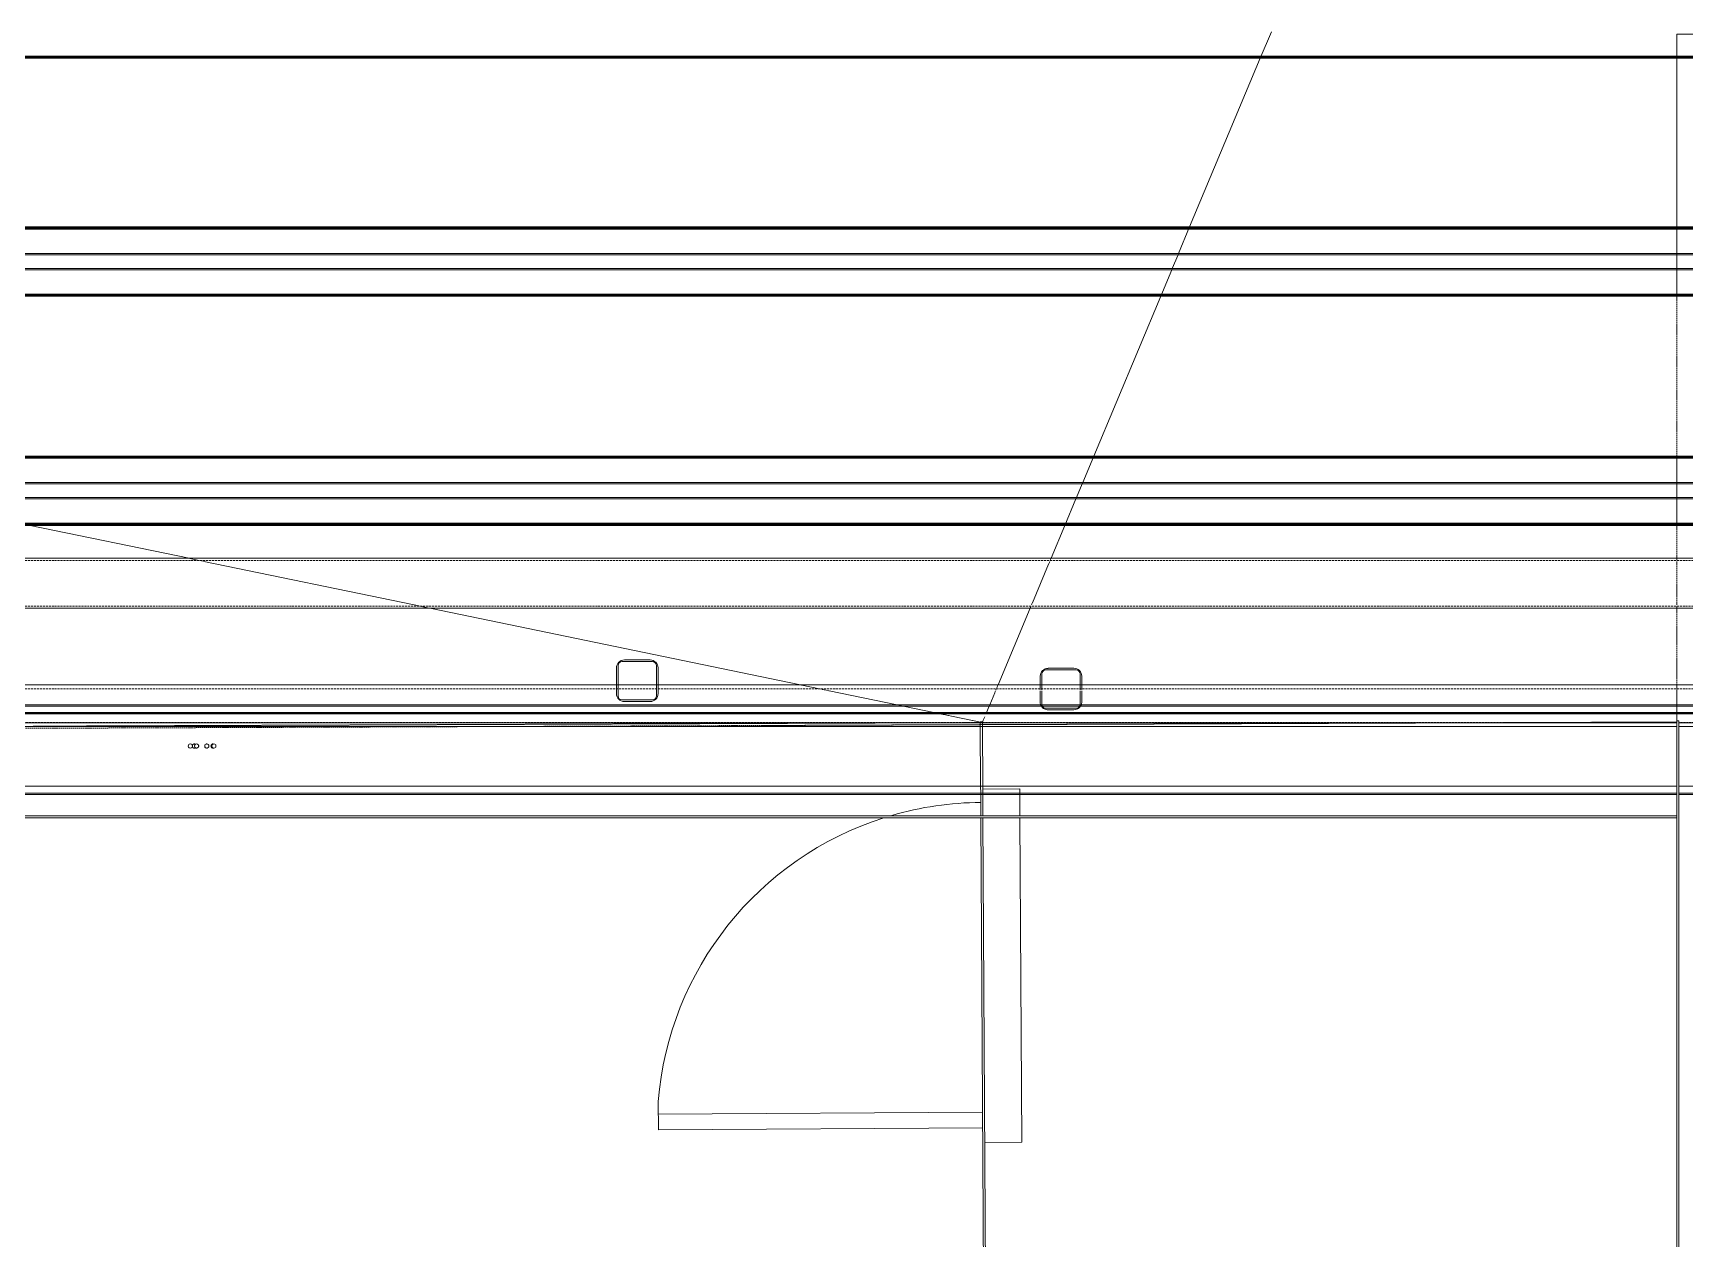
# Model space of a CAD drawing. Header units: centimetres. Extents: x -13617 to -9515, y -261 to 6553.
# Drawn here: x -11784 to -11386.8, y 2057 to 2347.1 of the extents above; entities that cross this region are included whole.
import ezdxf

# ---------------------------------------------------------------- set-up
doc = ezdxf.new("R2010")
doc.units = ezdxf.units.CM
for name, pattern in [('_Overhead', [0.47625, 0.3175, -0.15875]), ('_Overhead_2_', [0.47625, 0.3175, -0.15875]), ('Hidden', [0.714375, 0.47625, -0.238125])]:
    doc.linetypes.add(name, pattern=pattern)
for name, color, linetype, lineweight in [('A-DOOR', 7, 'Continuous', 9), ('A-FLOR', 7, 'Continuous', 9), ('A-GENM', 7, 'Continuous', 9), ('A-WALL', 7, 'Continuous', 9), ('S-BEAM', 7, 'Continuous', 9), ('S-COLS', 7, 'Continuous', 9)]:
    doc.layers.add(name, color=color, linetype=linetype, lineweight=lineweight)

# ---------------------------------------------------------------- blocks, each defined once
blk = doc.blocks.new('HSS Rectangular-Column - 100 x 100 mm-V13-Planta patio maniobras')
at = {"layer": 'S-COLS', "color": 253, "true_color": 0xaaaaaa}
for p, q in [((3.6475, 4.6), (-3.6475, 4.6)), ((-3.095, 5), (3.095, 5)), ((-5, -3.095), (-5, 3.095)), ((-4.6, 3.6475), (-4.6, -3.6475)), ((4.6, -3.6475), (4.6, 3.6475)), ((5, 3.095), (5, -3.095)), ((-3.6475, -4.6), (3.6475, -4.6)), ((3.095, -5), (-3.095, -5))]:
    blk.add_line(p, q, dxfattribs=at)
for centre, radius, start, end in [((-3.095, 3.095), 1.905, 90, 180), ((-3.6475, 3.6475), 0.9525, 90, 180), ((3.095, 3.095), 1.905, 360, 90), ((3.6475, 3.6475), 0.9525, 360, 90), ((-3.095, -3.095), 1.905, 180, 270), ((-3.6475, -3.6475), 0.9525, 180, 270), ((3.095, -3.095), 1.905, 270, 360), ((3.6475, -3.6475), 0.9525, 270, 0)]:
    blk.add_arc(centre, radius, start, end, dxfattribs=at)
blk = doc.blocks.new('HSS Rectangular-Column - 100 x 100 mm-V14-Planta patio maniobras')
at = {"layer": 'S-COLS', "color": 253, "true_color": 0xaaaaaa}
for p, q in [((3.65, 4.6), (-3.65, 4.6)), ((-3.1, 5), (3.09, 5)), ((-5, 1), (-5, 3.09)), ((-5, 0.78), (-5, 0.94)), ((-5, 0.49), (-5, 0.74)), ((-5, 0.12), (-5, 0.44)), ((-4.6, 3.65), (-4.6, 1)), ((-4.6, 0.94), (-4.6, 0.78)), ((-4.6, 0.74), (-4.6, 0.49)), ((-4.6, 0.44), (-4.6, 0.12)), ((4.6, 1), (4.6, 3.65)), ((4.6, 0.78), (4.6, 0.94)), ((4.6, 0.49), (4.6, 0.74)), ((4.6, 0.11), (4.6, 0.44)), ((5, 3.09), (5, 1)), ((5, 0.94), (5, 0.78)), ((5, 0.74), (5, 0.49)), ((5, 0.44), (5, 0.11)), ((-5, -0.21), (-5, -0.08)), ((-5, -0.62), (-5, -0.43)), ((-5, -0.82), (-5, -0.66)), ((-5, -3.1), (-5, -0.9)), ((-4.6, -0.08), (-4.6, -0.21)), ((-4.6, -0.43), (-4.6, -0.62)), ((-4.6, -0.66), (-4.6, -0.82)), ((-4.6, -0.9), (-4.6, -3.65)), ((4.6, -0.21), (4.6, -0.08)), ((4.6, -0.62), (4.6, -0.43)), ((4.6, -0.82), (4.6, -0.66)), ((4.6, -3.65), (4.6, -0.9)), ((5, -0.08), (5, -0.21)), ((5, -0.43), (5, -0.62)), ((5, -0.66), (5, -0.82)), ((5, -0.9), (5, -3.1)), ((-3.65, -4.6), (3.65, -4.6)), ((3.09, -5), (-3.1, -5))]:
    blk.add_line(p, q, dxfattribs=at)
for centre, radius, start, end in [((-3.1, 3.09), 1.9, 90, 180), ((-3.65, 3.65), 0.952, 90, 180), ((3.09, 3.09), 1.91, 360, 90), ((3.65, 3.65), 0.953, 360, 90), ((-3.1, -3.1), 1.91, 180, 202.986), ((-3.1, -3.1), 1.91, 202.986, 210), ((-3.65, -3.65), 0.953, 180, 191.1689), ((-3.65, -3.65), 0.952, 191.1689, 210), ((3.65, -3.65), 0.953, 330, 348.8311), ((3.65, -3.65), 0.953, 348.8311, 0), ((3.09, -3.1), 1.9, 330, 337.014), ((3.09, -3.1), 1.9, 337.014, 360), ((-3.1, -3.1), 1.91, 213.326, 240), ((-3.65, -3.65), 0.952, 210.0908, 270), ((-3.1, -3.1), 1.91, 240, 270), ((3.09, -3.1), 1.9, 270, 326.674), ((3.65, -3.65), 0.952, 270, 300), ((3.65, -3.65), 0.953, 300, 329.9092)]:
    blk.add_arc(centre, radius, start, end, dxfattribs=at)
blk = doc.blocks.new('M_L Equal Angles - 25 x 25 mm-1491187-Planta patio maniobras')
at = {"layer": 'S-BEAM', "color": 254, "true_color": 0xcccccc}
for p, q in [((-394.06, 1.36), (168.48, 1.36)), ((-394.06, 1.36), (168.48, 1.36)), ((-394.06, 1.04), (168.48, 1.04)), ((-394.06, -1.14), (-26.08, -1.14)), ((-26.08, -1.14), (-394.06, -1.14)), ((-25.58, -1.14), (84.48, -1.14)), ((84.48, -1.14), (-25.58, -1.14)), ((84.48, -1.14), (141.41, -1.14)), ((141.41, -1.14), (84.48, -1.14)), ((141.91, -1.14), (168.48, -1.14)), ((168.48, -1.14), (141.91, -1.14))]:
    blk.add_line(p, q, dxfattribs=at)
at = {"layer": 'S-BEAM', "color": 254, "linetype": 'Hidden', "true_color": 0xcccccc}
blk.add_line((-394.06, 1.04), (168.48, 1.04), dxfattribs=at)
blk = doc.blocks.new('M_L Equal Angles - 25 x 25 mm-1491398-Planta patio maniobras')
at = {"layer": 'S-BEAM', "color": 254, "true_color": 0xcccccc}
for p, q in [((-394.06, 1.36), (168.48, 1.36)), ((-394.06, 1.36), (168.48, 1.36)), ((-394.06, 1.04), (168.48, 1.04)), ((-394.06, -1.14), (84.48, -1.14)), ((84.48, -1.14), (-394.06, -1.14)), ((84.48, -1.14), (141.41, -1.14)), ((141.41, -1.14), (84.48, -1.14)), ((141.91, -1.14), (168.48, -1.14)), ((168.48, -1.14), (141.91, -1.14))]:
    blk.add_line(p, q, dxfattribs=at)
at = {"layer": 'S-BEAM', "color": 254, "linetype": 'Hidden', "true_color": 0xcccccc}
blk.add_line((-394.06, 1.04), (168.48, 1.04), dxfattribs=at)
blk = doc.blocks.new('HSS Square - HSS 100mm-1491417-Planta patio maniobras')
at = {"layer": 'S-BEAM', "color": 254, "true_color": 0xcccccc}
for p, q in [((536.64, 5), (-548.8, 5)), ((-548.8, -5), (510.46, -5)), ((510.96, -5), (537.52, -5))]:
    blk.add_line(p, q, dxfattribs=at)
at = {"layer": 'S-BEAM', "color": 254, "linetype": 'Hidden', "true_color": 0xcccccc}
for p, q in [((536.64, 4.05), (-548.8, 4.05)), ((510.46, -4.05), (-548.8, -4.05)), ((537.52, -4.05), (510.96, -4.05))]:
    blk.add_line(p, q, dxfattribs=at)
blk = doc.blocks.new('Costanera Perfil Z - Parametrizado - Costanera Perfil Z - Parametrizado-1658847-Planta patio maniobras')
at = {"layer": 'S-BEAM', "color": 254, "true_color": 0xcccccc}
for p, q in [((-10.75, 567.38), (-10.75, -527.34)), ((-10.75, 567.38), (-10.75, -527.34)), ((-10.45, 567.37), (-10.45, -527.34)), ((-10.45, 567.37), (-10.45, -527.34)), ((-8.8, 567.35), (-8.8, -527.34)), ((-8.8, 567.35), (-8.8, -527.34)), ((8.8, 567.12), (8.8, -554.4)), ((8.8, 567.12), (8.8, -554.4)), ((10.45, 567.09), (10.45, -554.4)), ((10.45, 567.09), (10.45, -554.4)), ((10.75, -554.4), (10.75, 567.09)), ((10.75, 567.09), (10.75, -554.4)), ((-10.75, -527.84), (-10.75, -533.23)), ((-10.75, -527.84), (-10.75, -533.23)), ((-10.45, -527.84), (-10.45, -533.23)), ((-10.45, -527.84), (-10.45, -533.23)), ((-8.8, -527.84), (-8.8, -533.23)), ((-8.8, -527.84), (-8.8, -533.23))]:
    blk.add_line(p, q, dxfattribs=at)
blk = doc.blocks.new('Costanera Perfil Z - Parametrizado - Costanera Perfil Z - Parametrizado-1658886-Planta patio maniobras')
at = {"layer": 'S-BEAM', "color": 254, "true_color": 0xcccccc}
for p, q in [((-10.75, 567.38), (-10.75, -527.34)), ((-10.75, 567.38), (-10.75, -527.34)), ((-10.45, 567.37), (-10.45, -527.34)), ((-10.45, 567.37), (-10.45, -527.34)), ((-8.8, 567.35), (-8.8, -527.34)), ((-8.8, 567.35), (-8.8, -527.34)), ((8.8, 567.12), (8.8, -554.4)), ((8.8, 567.12), (8.8, -554.4)), ((10.45, 567.09), (10.45, -554.4)), ((10.45, 567.09), (10.45, -554.4)), ((10.75, -554.4), (10.75, 567.09)), ((10.75, 567.09), (10.75, -554.4)), ((-10.75, -527.84), (-10.75, -533.23)), ((-10.75, -527.84), (-10.75, -533.23)), ((-10.45, -527.84), (-10.45, -533.23)), ((-10.45, -527.84), (-10.45, -533.23)), ((-8.8, -527.84), (-8.8, -533.23)), ((-8.8, -527.84), (-8.8, -533.23))]:
    blk.add_line(p, q, dxfattribs=at)
blk = doc.blocks.new('Costanera Perfil Z - Parametrizado - Costanera Perfil Z - Parametrizado-V27-Planta patio maniobras')
at = {"layer": 'S-BEAM', "color": 254, "true_color": 0xcccccc}
for p, q in [((-10.75, 567.38), (-10.75, -527.34)), ((-10.75, 567.38), (-10.75, -527.34)), ((-10.45, 567.37), (-10.45, -527.34)), ((-10.45, 567.37), (-10.45, -527.34)), ((-8.8, 567.35), (-8.8, -527.34)), ((-8.8, 567.35), (-8.8, -527.34)), ((8.8, 567.12), (8.8, -554.4)), ((8.8, 567.12), (8.8, -554.4)), ((10.45, 567.09), (10.45, -554.4)), ((10.45, 567.09), (10.45, -554.4)), ((10.75, -554.4), (10.75, 567.09)), ((10.75, 567.09), (10.75, -554.4)), ((-10.75, -527.84), (-10.75, -533.23)), ((-10.75, -527.84), (-10.75, -533.23)), ((-10.45, -527.84), (-10.45, -533.23)), ((-10.45, -527.84), (-10.45, -533.23)), ((-8.8, -527.84), (-8.8, -533.23)), ((-8.8, -527.84), (-8.8, -533.23))]:
    blk.add_line(p, q, dxfattribs=at)
blk = doc.blocks.new('Costanera Perfil Z - Parametrizado - Costanera Perfil Z - Parametrizado-V28-Planta patio maniobras')
at = {"layer": 'S-BEAM', "color": 254, "true_color": 0xcccccc}
for p, q in [((-10.75, 567.38), (-10.75, -527.34)), ((-10.75, 567.38), (-10.75, -527.34)), ((-10.45, 567.37), (-10.45, -527.34)), ((-10.45, 567.37), (-10.45, -527.34)), ((-8.8, 567.35), (-8.8, -527.34)), ((-8.8, 567.35), (-8.8, -527.34)), ((8.8, 567.12), (8.8, -554.4)), ((8.8, 567.12), (8.8, -554.4)), ((10.45, 567.09), (10.45, -554.4)), ((10.45, 567.09), (10.45, -554.4)), ((10.75, -554.4), (10.75, 567.09)), ((10.75, 567.09), (10.75, -554.4)), ((-10.75, -527.84), (-10.75, -533.23)), ((-10.75, -527.84), (-10.75, -533.23)), ((-10.45, -527.84), (-10.45, -533.23)), ((-10.45, -527.84), (-10.45, -533.23)), ((-8.8, -527.84), (-8.8, -533.23)), ((-8.8, -527.84), (-8.8, -533.23))]:
    blk.add_line(p, q, dxfattribs=at)
blk = doc.blocks.new('Costanera Perfil Z - Parametrizado - Costanera Perfil Z - Parametrizado-V29-Planta patio maniobras')
at = {"layer": 'S-BEAM', "color": 254, "true_color": 0xcccccc}
for p, q in [((-10.75, 567.38), (-10.75, -527.34)), ((-10.75, 567.38), (-10.75, -527.34)), ((-10.45, 567.37), (-10.45, -527.34)), ((-10.45, 567.37), (-10.45, -527.34)), ((-8.8, 567.35), (-8.8, -527.34)), ((-8.8, 567.35), (-8.8, -527.34)), ((8.8, 567.12), (8.8, -554.4)), ((8.8, 567.12), (8.8, -554.4)), ((10.45, 567.09), (10.45, -554.4)), ((10.45, 567.09), (10.45, -554.4)), ((10.75, -554.4), (10.75, 567.09)), ((10.75, 567.09), (10.75, -554.4)), ((-10.75, -527.84), (-10.75, -533.23)), ((-10.75, -527.84), (-10.75, -533.23)), ((-10.45, -527.84), (-10.45, -533.23)), ((-10.45, -527.84), (-10.45, -533.23)), ((-8.8, -527.84), (-8.8, -533.23)), ((-8.8, -527.84), (-8.8, -533.23))]:
    blk.add_line(p, q, dxfattribs=at)
blk = doc.blocks.new('Costanera Perfil Z - Parametrizado - Costanera Perfil Z - Parametrizado-V30-Planta patio maniobras')
at = {"layer": 'S-BEAM', "color": 254, "true_color": 0xcccccc}
for p, q in [((-10.75, 567.38), (-10.75, -527.34)), ((-10.75, 567.38), (-10.75, -527.34)), ((-10.45, 567.37), (-10.45, -527.34)), ((-10.45, 567.37), (-10.45, -527.34)), ((-8.8, 567.35), (-8.8, -527.34)), ((-8.8, 567.35), (-8.8, -527.34)), ((8.8, 567.12), (8.8, -554.4)), ((8.8, 567.12), (8.8, -554.4)), ((10.45, 567.09), (10.45, -554.4)), ((10.45, 567.09), (10.45, -554.4)), ((10.75, -554.4), (10.75, 567.09)), ((10.75, 567.09), (10.75, -554.4)), ((-10.75, -527.84), (-10.75, -533.23)), ((-10.75, -527.84), (-10.75, -533.23)), ((-10.45, -527.84), (-10.45, -533.23)), ((-10.45, -527.84), (-10.45, -533.23)), ((-8.8, -527.84), (-8.8, -533.23)), ((-8.8, -527.84), (-8.8, -533.23))]:
    blk.add_line(p, q, dxfattribs=at)
blk = doc.blocks.new('Costanera Perfil Z - Parametrizado - Costanera Perfil Z - Parametrizado-V31-Planta patio maniobras')
at = {"layer": 'S-BEAM', "color": 254, "true_color": 0xcccccc}
for p, q in [((-10.75, 567.38), (-10.75, -527.34)), ((-10.75, 567.38), (-10.75, -527.34)), ((-10.45, 567.37), (-10.45, -527.34)), ((-10.45, 567.37), (-10.45, -527.34)), ((-8.8, 567.35), (-8.8, -527.34)), ((-8.8, 567.35), (-8.8, -527.34)), ((8.8, 567.12), (8.8, -554.4)), ((8.8, 567.12), (8.8, -554.4)), ((10.45, 567.09), (10.45, -554.4)), ((10.45, 567.09), (10.45, -554.4)), ((10.75, -554.4), (10.75, 567.09)), ((10.75, 567.09), (10.75, -554.4)), ((-10.75, -527.84), (-10.75, -554.4)), ((-10.75, -527.84), (-10.75, -554.4)), ((-10.45, -527.84), (-10.45, -554.4)), ((-10.45, -527.84), (-10.45, -554.4)), ((-8.8, -527.84), (-8.8, -554.4)), ((-8.8, -527.84), (-8.8, -554.4))]:
    blk.add_line(p, q, dxfattribs=at)
blk = doc.blocks.new('Costanera Perfil Z - Parametrizado - Costanera Perfil Z - Parametrizado-V32-Planta patio maniobras')
at = {"layer": 'S-BEAM', "color": 254, "true_color": 0xcccccc}
for p, q in [((-10.75, 567.38), (-10.75, -527.34)), ((-10.75, 567.38), (-10.75, -527.34)), ((-10.45, 567.37), (-10.45, -527.34)), ((-10.45, 567.37), (-10.45, -527.34)), ((-8.8, 567.35), (-8.8, -527.34)), ((-8.8, 567.35), (-8.8, -527.34)), ((8.8, 567.12), (8.8, -554.4)), ((8.8, 567.12), (8.8, -554.4)), ((10.45, 567.09), (10.45, -554.4)), ((10.45, 567.09), (10.45, -554.4)), ((10.75, -554.4), (10.75, 567.09)), ((10.75, 567.09), (10.75, -554.4)), ((-10.75, -527.84), (-10.75, -554.4)), ((-10.75, -527.84), (-10.75, -554.4)), ((-10.45, -527.84), (-10.45, -554.4)), ((-10.45, -527.84), (-10.45, -554.4)), ((-8.8, -527.84), (-8.8, -554.4)), ((-8.8, -527.84), (-8.8, -554.4))]:
    blk.add_line(p, q, dxfattribs=at)
blk = doc.blocks.new('HSS Rectangular - 120 x 220-1659266-Planta patio maniobras')
at = {"layer": 'S-BEAM', "color": 254, "true_color": 0xcccccc}
for p, q in [((536.64, 6), (-549.83, 6)), ((-549.83, -6), (536.64, -6))]:
    blk.add_line(p, q, dxfattribs=at)
at = {"layer": 'S-BEAM', "color": 254, "linetype": 'Hidden', "true_color": 0xcccccc}
for p, q in [((536.64, 5.5), (-549.83, 5.5)), ((536.64, -5.5), (-549.83, -5.5))]:
    blk.add_line(p, q, dxfattribs=at)
blk = doc.blocks.new('RVR_Tensor - d_10 mm-1660261-Planta patio maniobras')
at = {"layer": 'A-GENM', "color": 254, "true_color": 0xd4d4d4}
for start, end in [(60, 165), (150, 165), (105, 120), (90, 105), (75, 90), (60, 75), (195.1562, 315), (195.1562, 210), (210, 240), (240, 270), (270, 300)]:
    blk.add_arc((0, 0), 0.5, start, end, dxfattribs=at)
blk = doc.blocks.new('RVR_Tensor - d_10 mm-1660399-Planta patio maniobras')
at = {"layer": 'A-GENM', "color": 254, "true_color": 0xd4d4d4}
for start, end in [(180, 300), (180, 300), (150, 165), (150, 165), (60, 120), (105, 120), (90, 105), (60, 90), (15, 30), (15, 30), (330, 360), (330, 360)]:
    blk.add_arc((0, 0), 0.5, start, end, dxfattribs=at)
blk = doc.blocks.new('RVR_Tensor - d_10 mm-V33-Planta patio maniobras')
at = {"layer": 'A-GENM', "color": 254, "true_color": 0xd4d4d4}
for start, end in [(180, 300), (180, 300), (150, 165), (150, 165), (60, 120), (60, 120), (15, 30), (15, 30), (330, 360), (330, 360)]:
    blk.add_arc((0, 0), 0.5, start, end, dxfattribs=at)
blk = doc.blocks.new('RVR_Tensor - d_10 mm-V34-Planta patio maniobras')
at = {"layer": 'A-GENM', "color": 254, "true_color": 0xd4d4d4}
for start, end in [(75, 180), (180, 285), (180, 285), (150, 165), (75, 120)]:
    blk.add_arc((0, 0), 0.5, start, end, dxfattribs=at)
blk = doc.blocks.new('RVR_Tensor - d_10 mm-V35-Planta patio maniobras')
at = {"layer": 'A-GENM', "color": 254, "true_color": 0xd4d4d4}
for start, end in [(60, 180), (180, 330), (180, 300), (150, 165), (60, 120), (45, 60), (30, 45), (15, 30), (15, 30), (330, 360), (330, 360), (360, 15)]:
    blk.add_arc((0, 0), 0.5, start, end, dxfattribs=at)
blk = doc.blocks.new('RVR_Tensor - d_10 mm-V36-Planta patio maniobras')
at = {"layer": 'A-GENM', "color": 254, "true_color": 0xd4d4d4}
for start, end in [(360, 180), (180, 360), (180, 285), (150, 165), (60, 120), (15, 30), (330, 360), (285, 300)]:
    blk.add_arc((0, 0), 0.5, start, end, dxfattribs=at)
blk = doc.blocks.new('RVR_Tensor - d_10 mm-V37-Planta patio maniobras')
at = {"layer": 'A-GENM', "color": 254, "true_color": 0xd4d4d4}
for start, end in [(360, 180), (180, 360), (180, 300), (150, 165), (60, 120), (15, 30), (330, 360)]:
    blk.add_arc((0, 0), 0.5, start, end, dxfattribs=at)
blk = doc.blocks.new('Costanera Perfil Z - Parametrizado - h_30cm-V61-Planta patio maniobras')
at = {"layer": 'S-BEAM', "color": 254, "true_color": 0xcccccc}
for p, q in [((7.84, 542.85), (7.84, -544.73)), ((8.04, 542.85), (8.04, -544.73)), ((8.1, 542.85), (8.1, -544.73)), ((8.34, 542.85), (8.34, -544.73))]:
    blk.add_line(p, q, dxfattribs=at)
blk = doc.blocks.new('Costanera Perfil Z - Parametrizado - h_30cm-V62-Planta patio maniobras')
at = {"layer": 'S-BEAM', "color": 254, "true_color": 0xcccccc}
for p, q in [((-8.34, 548.74), (-8.34, -548.74)), ((-8.1, -548.74), (-8.1, 548.74)), ((-8.04, 548.74), (-8.04, -548.74)), ((-7.84, 548.74), (-7.84, -548.74)), ((1.64, 548.74), (1.64, -548.74)), ((1.98, 548.74), (1.98, -548.74)), ((-1.98, 542.85), (-1.98, -544.73)), ((-1.64, 542.85), (-1.64, -544.73)), ((7.84, 542.85), (7.84, -544.73)), ((8.04, 542.85), (8.04, -544.73)), ((8.1, 542.85), (8.1, -544.73)), ((8.34, 542.85), (8.34, -544.73))]:
    blk.add_line(p, q, dxfattribs=at)
blk = doc.blocks.new('Costanera Perfil Z - Parametrizado - h_30cm-V63-Planta patio maniobras')
at = {"layer": 'S-BEAM', "color": 254, "true_color": 0xcccccc}
for p, q in [((-8.34, 548.74), (-8.34, -548.74)), ((-8.1, -548.74), (-8.1, 548.74)), ((-8.04, 548.74), (-8.04, -548.74)), ((-7.84, 548.74), (-7.84, -548.74)), ((1.64, 548.74), (1.64, -548.74)), ((1.98, 548.74), (1.98, -548.74)), ((-1.98, 542.85), (-1.98, -544.73)), ((-1.64, 542.85), (-1.64, -544.73)), ((7.84, 542.85), (7.84, -544.73)), ((8.04, 542.85), (8.04, -544.73)), ((8.1, 542.85), (8.1, -544.73)), ((8.34, 542.85), (8.34, -544.73))]:
    blk.add_line(p, q, dxfattribs=at)
blk = doc.blocks.new('PQ_RVR_EST-01_ZZ_ZZ_MO_T_A_rvt-1-Planta patio maniobras')
at = {"layer": 'A-FLOR', "color": 254, "linetype": '_Overhead', "true_color": 0xd4d4d4}
for p, q in [((-11388.75, 2181.4), (-12478.73, 2177.23)), ((-11576.29, 2181.18), (-11783.99, 2180.39)), ((-11783.99, 2180.39), (-11576.29, 2181.18)), ((-11608.8, 2180.56), (-11388.75, 2181.4)), ((-11575.73, 2181.19), (-11576.29, 2181.18)), ((-11576.29, 2181.18), (-11575.73, 2181.19)), ((-11573.26, 2181.2), (-11575.72, 2181.19)), ((-11575.72, 2181.19), (-11573.26, 2181.2)), ((-11568.22, 2181.21), (-11573.24, 2181.2)), ((-11573.24, 2181.2), (-11568.22, 2181.21)), ((-11560.96, 2181.24), (-11568.18, 2181.22)), ((-11568.18, 2181.22), (-11560.96, 2181.24)), ((-11556.24, 2181.26), (-11560.91, 2181.24)), ((-11560.91, 2181.24), (-11556.24, 2181.26)), ((-11388.75, 2181.28), (-11388.75, 2180.9)), ((-11388.75, 2180.88), (-11388.75, 2180.59)), ((-12478.73, 2177.23), (-11608.8, 2180.56)), ((-11388.75, 2180.59), (-11388.75, 2166)), ((-11388.75, 2165.96), (-11388.75, 2164.31)), ((-11388.75, 2164.31), (-11388.75, 2164.01))]:
    blk.add_line(p, q, dxfattribs=at)
at = {"layer": 'A-GENM', "color": 254, "linetype": '_Overhead', "lineweight": 9, "true_color": 0xd4d4d4}
for name, p in [('RVR_Tensor - d_10 mm-V33-Planta patio maniobras', (-11746.17, 2175.62)), ('RVR_Tensor - d_10 mm-V37-Planta patio maniobras', (-11746.17, 2175.62)), ('RVR_Tensor - d_10 mm-1660261-Planta patio maniobras', (-11745.22, 2175.62)), ('RVR_Tensor - d_10 mm-V35-Planta patio maniobras', (-11744.67, 2175.62)), ('RVR_Tensor - d_10 mm-1660399-Planta patio maniobras', (-11742.22, 2175.62)), ('RVR_Tensor - d_10 mm-V36-Planta patio maniobras', (-11742.22, 2175.62)), ('RVR_Tensor - d_10 mm-V34-Planta patio maniobras', (-11740.72, 2175.62)), ('RVR_Tensor - d_10 mm-V37-Planta patio maniobras', (-11740.51, 2175.62))]:
    blk.add_blockref(name, p, dxfattribs=at)
at = {"layer": 'S-BEAM', "color": 254, "linetype": '_Overhead', "lineweight": 9, "true_color": 0xd4d4d4}
for name, p, rotation in [('Costanera Perfil Z - Parametrizado - h_30cm-V61-Planta patio maniobras', (-11905.41, 2349.43), 269.9999999999998), ('Costanera Perfil Z - Parametrizado - h_30cm-V62-Planta patio maniobras', (-11905.41, 2292.15), 269.9999999999998), ('Costanera Perfil Z - Parametrizado - h_30cm-V63-Planta patio maniobras', (-11905.41, 2237.04), 269.9999999999998), ('Costanera Perfil Z - Parametrizado - Costanera Perfil Z - Parametrizado-1658847-Planta patio maniobras', (-11916.09, 2174.75), 89.99999999999964), ('Costanera Perfil Z - Parametrizado - Costanera Perfil Z - Parametrizado-V31-Planta patio maniobras', (-11916.09, 2174.75), 89.99999999999964), ('Costanera Perfil Z - Parametrizado - Costanera Perfil Z - Parametrizado-1658886-Planta patio maniobras', (-11916.08, 2174.75), 89.99999999999964), ('Costanera Perfil Z - Parametrizado - Costanera Perfil Z - Parametrizado-V27-Planta patio maniobras', (-11916.08, 2174.75), 89.99999999999964), ('Costanera Perfil Z - Parametrizado - Costanera Perfil Z - Parametrizado-V28-Planta patio maniobras', (-11916.08, 2174.75), 89.99999999999964), ('Costanera Perfil Z - Parametrizado - Costanera Perfil Z - Parametrizado-V29-Planta patio maniobras', (-11916.08, 2174.75), 89.99999999999964), ('Costanera Perfil Z - Parametrizado - Costanera Perfil Z - Parametrizado-V30-Planta patio maniobras', (-11916.08, 2174.75), 89.99999999999964), ('Costanera Perfil Z - Parametrizado - Costanera Perfil Z - Parametrizado-V32-Planta patio maniobras', (-11916.08, 2174.75), 89.99999999999964)]:
    blk.add_blockref(name, p, dxfattribs=dict(at, rotation=rotation))
for name, p in [('HSS Rectangular - 120 x 220-1659266-Planta patio maniobras', (-11899.2, 2214.78)), ('HSS Square - HSS 100mm-1491417-Planta patio maniobras', (-11899.2, 2185.32)), ('M_L Equal Angles - 25 x 25 mm-1491187-Planta patio maniobras', (-11530.16, 2182.32)), ('M_L Equal Angles - 25 x 25 mm-1491398-Planta patio maniobras', (-11530.16, 2182.32))]:
    blk.add_blockref(name, p, dxfattribs=at)
at = {"layer": 'S-COLS', "color": 254, "linetype": '_Overhead', "lineweight": 9, "true_color": 0xd4d4d4}
for name, p in [('HSS Rectangular-Column - 100 x 100 mm-V13-Planta patio maniobras', (-11638.71, 2191.32)), ('HSS Rectangular-Column - 100 x 100 mm-V14-Planta patio maniobras', (-11536.82, 2189.32))]:
    blk.add_blockref(name, p, dxfattribs=at)
blk = doc.blocks.new('Door_Internal-Noberne-Fire_Door_Single_NG8 - 0_85 x 2_10-1845779-Planta patio maniobras')
at = {"layer": 'A-DOOR', "color": 253, "true_color": 0xaaaaaa}
for p, q in [((-39, 78.25), (-32.15, 78.25)), ((-39, 78.25), (-39, 0.25)), ((-35.2, 78.25), (-35.2, 0.25)), ((-42.5, -9.15), (-42.5, -0.25)), ((42.5, -0.25), (42.5, -9.15)), ((35.53, -9.15), (-42.5, -9.15)), ((41.2, -9.15), (36.03, -9.15)), ((41.5, -9.15), (41.2, -9.15)), ((42.5, -9.15), (41.5, -9.15))]:
    blk.add_line(p, q, dxfattribs=at)
for start, end in [(17.3072, 84.9829), (360, 15.8848)]:
    blk.add_arc((-39, 0.25), 78.3, start, end, dxfattribs=at)
blk = doc.blocks.new('PQ_RVR_ARQ-01_ZZ_ZZ_MO_T_A_rvt-1-Planta patio maniobras')
at = {"layer": 'A-FLOR', "color": 253, "lineweight": 18, "true_color": 0xaaaaaa}
for p, q in [((-11486.23, 2347.45), (-11488.89, 2341.09)), ((-11488.89, 2341.09), (-11486.23, 2347.45)), ((-11488.89, 2341.09), (-11505.88, 2300.48)), ((-11505.88, 2300.48), (-11488.89, 2341.09)), ((-11505.88, 2300.48), (-11508.54, 2294.12)), ((-11508.54, 2294.12), (-11505.88, 2300.48)), ((-11508.68, 2293.79), (-11510.05, 2290.5)), ((-11510.05, 2290.5), (-11508.68, 2293.79)), ((-11508.54, 2294.12), (-11508.68, 2293.79)), ((-11508.68, 2293.79), (-11508.54, 2294.12)), ((-11510.19, 2290.17), (-11512.85, 2283.81)), ((-11512.85, 2283.81), (-11510.19, 2290.17)), ((-11510.05, 2290.5), (-11510.19, 2290.17)), ((-11510.19, 2290.17), (-11510.05, 2290.5)), ((-11512.85, 2283.81), (-11528.93, 2245.37)), ((-11528.93, 2245.37), (-11512.85, 2283.81)), ((-11528.93, 2245.37), (-11531.59, 2239.02)), ((-11531.59, 2239.02), (-11528.93, 2245.37)), ((-11531.73, 2238.68), (-11533.1, 2235.4)), ((-11533.1, 2235.4), (-11531.73, 2238.68)), ((-11531.59, 2239.02), (-11531.73, 2238.68)), ((-11531.73, 2238.68), (-11531.59, 2239.02)), ((-11533.24, 2235.06), (-11535.9, 2228.7)), ((-11535.9, 2228.7), (-11533.24, 2235.06)), ((-11533.1, 2235.4), (-11533.24, 2235.06)), ((-11533.24, 2235.06), (-11533.1, 2235.4)), ((-11746.47, 2220.78), (-11784.72, 2228.7)), ((-11784.72, 2228.7), (-11746.47, 2220.78)), ((-11535.9, 2228.7), (-11539.22, 2220.78)), ((-11539.22, 2220.78), (-11535.9, 2228.7)), ((-11744.06, 2220.28), (-11746.32, 2220.75)), ((-11746.32, 2220.75), (-11744.06, 2220.28)), ((-11539.33, 2220.5), (-11539.4, 2220.34)), ((-11539.4, 2220.34), (-11539.33, 2220.5)), ((-11539.27, 2220.65), (-11539.32, 2220.53)), ((-11539.32, 2220.53), (-11539.27, 2220.65)), ((-11743.47, 2220.16), (-11743.9, 2220.25)), ((-11743.9, 2220.25), (-11743.47, 2220.16)), ((-11743.07, 2220.08), (-11743.44, 2220.15)), ((-11743.44, 2220.15), (-11743.07, 2220.08)), ((-11692.32, 2209.56), (-11742.97, 2220.05)), ((-11742.97, 2220.05), (-11692.32, 2209.56)), ((-11539.82, 2219.33), (-11543.71, 2210.03)), ((-11543.71, 2210.03), (-11539.82, 2219.33)), ((-11539.72, 2219.57), (-11539.81, 2219.37)), ((-11539.81, 2219.37), (-11539.72, 2219.57)), ((-11539.62, 2219.8), (-11539.7, 2219.61)), ((-11539.7, 2219.61), (-11539.62, 2219.8)), ((-11539.54, 2220), (-11539.6, 2219.87)), ((-11539.6, 2219.87), (-11539.54, 2220)), ((-11691.27, 2209.34), (-11692.32, 2209.56)), ((-11692.32, 2209.56), (-11691.27, 2209.34)), ((-11688.71, 2208.81), (-11690.97, 2209.28)), ((-11690.97, 2209.28), (-11688.71, 2208.81)), ((-11599.48, 2190.32), (-11688.56, 2208.78)), ((-11688.56, 2208.78), (-11599.48, 2190.32)), ((-11544.23, 2208.79), (-11551.95, 2190.32)), ((-11551.95, 2190.32), (-11544.23, 2208.79)), ((-11544.12, 2209.06), (-11544.17, 2208.93)), ((-11544.17, 2208.93), (-11544.12, 2209.06)), ((-11544.04, 2209.26), (-11544.1, 2209.09)), ((-11544.1, 2209.09), (-11544.04, 2209.26)), ((-11543.84, 2209.73), (-11543.89, 2209.59)), ((-11543.89, 2209.59), (-11543.84, 2209.73)), ((-11543.73, 2209.99), (-11543.81, 2209.8)), ((-11543.81, 2209.8), (-11543.73, 2209.99)), ((-11599.24, 2190.27), (-11599.48, 2190.32)), ((-11599.48, 2190.32), (-11599.24, 2190.27)), ((-11594.88, 2189.37), (-11599.17, 2190.26)), ((-11599.17, 2190.26), (-11594.88, 2189.37)), ((-11594.76, 2189.35), (-11594.88, 2189.37)), ((-11594.88, 2189.37), (-11594.76, 2189.35)), ((-11594.37, 2189.27), (-11594.73, 2189.34)), ((-11594.73, 2189.34), (-11594.37, 2189.27)), ((-11593.25, 2189.03), (-11594.27, 2189.24)), ((-11594.27, 2189.24), (-11593.25, 2189.03)), ((-11592.66, 2188.91), (-11593.15, 2189.01)), ((-11593.15, 2189.01), (-11592.66, 2188.91)), ((-11576.19, 2185.5), (-11592.58, 2188.9)), ((-11592.58, 2188.9), (-11576.19, 2185.5)), ((-11552.55, 2188.9), (-11552.63, 2188.71)), ((-11552.63, 2188.71), (-11552.55, 2188.9)), ((-11552.41, 2189.24), (-11552.46, 2189.12)), ((-11552.46, 2189.12), (-11552.41, 2189.24)), ((-11552.19, 2189.77), (-11552.32, 2189.44)), ((-11552.32, 2189.44), (-11552.19, 2189.77)), ((-11552.06, 2190.07), (-11552.16, 2189.82)), ((-11552.16, 2189.82), (-11552.06, 2190.07)), ((-11551.98, 2190.26), (-11552.05, 2190.1)), ((-11552.05, 2190.1), (-11551.98, 2190.26)), ((-11574.74, 2185.2), (-11576.19, 2185.5)), ((-11576.19, 2185.5), (-11574.74, 2185.2)), ((-11567.43, 2183.68), (-11574.74, 2185.2)), ((-11574.74, 2185.2), (-11567.43, 2183.68)), ((-11554.1, 2185.2), (-11554.73, 2183.68)), ((-11554.73, 2183.68), (-11554.1, 2185.2)), ((-11553.97, 2185.5), (-11554.1, 2185.2)), ((-11554.1, 2185.2), (-11553.97, 2185.5)), ((-11552.75, 2188.42), (-11553.97, 2185.5)), ((-11553.97, 2185.5), (-11552.75, 2188.42)), ((-11552.65, 2188.67), (-11552.71, 2188.51)), ((-11552.71, 2188.51), (-11552.65, 2188.67)), ((-11566.78, 2183.55), (-11567.43, 2183.68)), ((-11567.43, 2183.68), (-11566.78, 2183.55)), ((-11566.54, 2183.5), (-11566.78, 2183.55)), ((-11566.78, 2183.55), (-11566.54, 2183.5)), ((-11565.6, 2183.31), (-11565.79, 2183.34)), ((-11565.79, 2183.34), (-11565.6, 2183.31)), ((-11565.18, 2183.22), (-11565.49, 2183.28)), ((-11565.49, 2183.28), (-11565.18, 2183.22)), ((-11564.61, 2183.1), (-11565.18, 2183.22)), ((-11565.18, 2183.22), (-11564.61, 2183.1)), ((-11563.91, 2182.95), (-11564.6, 2183.1)), ((-11564.6, 2183.1), (-11563.91, 2182.95)), ((-11563.13, 2182.79), (-11563.9, 2182.95)), ((-11563.9, 2182.95), (-11563.13, 2182.79)), ((-11558.11, 2181.75), (-11563.13, 2182.79)), ((-11563.13, 2182.79), (-11558.11, 2181.75)), ((-11556.24, 2181.36), (-11558.03, 2181.74)), ((-11558.03, 2181.74), (-11556.24, 2181.36)), ((-11555.62, 2181.56), (-11555.67, 2181.43)), ((-11555.67, 2181.43), (-11555.62, 2181.56)), ((-11555.55, 2181.74), (-11555.61, 2181.59)), ((-11555.61, 2181.59), (-11555.55, 2181.74)), ((-11555.44, 2181.98), (-11555.51, 2181.83)), ((-11555.51, 2181.83), (-11555.44, 2181.98)), ((-11555.15, 2182.68), (-11555.42, 2182.03)), ((-11555.42, 2182.03), (-11555.15, 2182.68)), ((-11554.73, 2183.68), (-11554.79, 2183.55)), ((-11554.79, 2183.55), (-11554.73, 2183.68))]:
    blk.add_line(p, q, dxfattribs=at)
at = {"layer": 'A-FLOR', "color": 254, "linetype": '_Overhead_2_', "true_color": 0xd4d4d4}
for p, q in [((-11388.75, 2341.09), (-11388.75, 2346.84)), ((-11388.75, 2346.84), (-11373.31, 2346.84)), ((-11373.31, 2346.84), (-11388.75, 2346.84)), ((-11388.75, 2346.84), (-11388.75, 2341.09)), ((-11388.75, 2300.48), (-11388.75, 2341.09)), ((-11388.75, 2341.09), (-11388.75, 2300.48)), ((-11388.75, 2294.12), (-11388.75, 2300.48)), ((-11388.75, 2300.48), (-11388.75, 2294.12)), ((-11388.75, 2293.79), (-11388.75, 2294.12)), ((-11388.75, 2294.12), (-11388.75, 2293.79)), ((-11388.75, 2290.5), (-11388.75, 2293.79)), ((-11388.75, 2293.79), (-11388.75, 2290.5)), ((-11388.75, 2290.17), (-11388.75, 2290.5)), ((-11388.75, 2290.5), (-11388.75, 2290.17)), ((-11388.75, 2283.81), (-11388.75, 2290.17)), ((-11388.75, 2290.17), (-11388.75, 2283.81)), ((-11388.75, 2245.37), (-11388.75, 2283.81)), ((-11388.75, 2283.81), (-11388.75, 2245.37)), ((-11388.75, 2239.02), (-11388.75, 2245.37)), ((-11388.75, 2245.37), (-11388.75, 2239.02)), ((-11388.75, 2238.68), (-11388.75, 2239.02)), ((-11388.75, 2239.02), (-11388.75, 2238.68)), ((-11388.75, 2235.4), (-11388.75, 2238.68)), ((-11388.75, 2238.68), (-11388.75, 2235.4)), ((-11388.75, 2235.06), (-11388.75, 2235.4)), ((-11388.75, 2235.4), (-11388.75, 2235.06)), ((-11388.75, 2228.7), (-11388.75, 2235.06)), ((-11388.75, 2235.06), (-11388.75, 2228.7)), ((-11388.75, 2220.78), (-11388.75, 2228.7)), ((-11388.75, 2228.7), (-11388.75, 2220.78)), ((-11388.75, 2220.51), (-11388.75, 2220.65)), ((-11388.75, 2220.65), (-11388.75, 2220.51)), ((-11388.75, 2220.31), (-11388.75, 2220.5)), ((-11388.75, 2220.5), (-11388.75, 2220.31)), ((-11388.75, 2219.84), (-11388.75, 2220)), ((-11388.75, 2220), (-11388.75, 2219.84)), ((-11388.75, 2219.58), (-11388.75, 2219.8)), ((-11388.75, 2219.8), (-11388.75, 2219.58)), ((-11388.75, 2219.33), (-11388.75, 2219.57)), ((-11388.75, 2219.57), (-11388.75, 2219.33)), ((-11388.75, 2209.99), (-11388.75, 2219.33)), ((-11388.75, 2219.33), (-11388.75, 2209.99)), ((-11388.75, 2209.76), (-11388.75, 2209.99)), ((-11388.75, 2209.99), (-11388.75, 2209.76)), ((-11388.75, 2209.56), (-11388.75, 2209.73)), ((-11388.75, 2209.73), (-11388.75, 2209.56)), ((-11388.75, 2209.06), (-11388.75, 2209.26)), ((-11388.75, 2209.26), (-11388.75, 2209.06)), ((-11388.75, 2208.91), (-11388.75, 2209.06)), ((-11388.75, 2209.06), (-11388.75, 2208.91)), ((-11388.75, 2190.32), (-11388.75, 2208.78)), ((-11388.75, 2208.78), (-11388.75, 2190.32)), ((-11388.75, 2190.08), (-11388.75, 2190.26)), ((-11388.75, 2190.26), (-11388.75, 2190.08)), ((-11388.75, 2189.78), (-11388.75, 2190.07)), ((-11388.75, 2190.07), (-11388.75, 2189.78)), ((-11388.75, 2189.39), (-11388.75, 2189.77)), ((-11388.75, 2189.77), (-11388.75, 2189.39)), ((-11388.75, 2189.1), (-11388.75, 2189.24)), ((-11388.75, 2189.24), (-11388.75, 2189.1)), ((-11388.75, 2188.93), (-11388.75, 2189.09)), ((-11388.75, 2189.09), (-11388.75, 2188.93)), ((-11388.75, 2188.67), (-11388.75, 2188.9)), ((-11388.75, 2188.9), (-11388.75, 2188.67)), ((-11388.75, 2188.44), (-11388.75, 2188.67)), ((-11388.75, 2188.67), (-11388.75, 2188.44)), ((-11388.75, 2185.5), (-11388.75, 2188.42)), ((-11388.75, 2188.42), (-11388.75, 2185.5)), ((-11388.75, 2185.2), (-11388.75, 2185.5)), ((-11388.75, 2185.5), (-11388.75, 2185.2)), ((-11388.75, 2183.68), (-11388.75, 2185.2)), ((-11388.75, 2185.2), (-11388.75, 2183.68)), ((-11388.75, 2181.4), (-12478.73, 2177.23)), ((-11576.29, 2181.18), (-11783.99, 2180.39)), ((-11783.99, 2180.39), (-11576.29, 2181.18)), ((-11608.8, 2180.56), (-11388.75, 2181.4)), ((-11575.73, 2181.19), (-11576.29, 2181.18)), ((-11576.29, 2181.18), (-11575.73, 2181.19)), ((-11573.26, 2181.2), (-11575.72, 2181.19)), ((-11575.72, 2181.19), (-11573.26, 2181.2)), ((-11568.22, 2181.21), (-11573.24, 2181.2)), ((-11573.24, 2181.2), (-11568.22, 2181.21)), ((-11560.96, 2181.24), (-11568.18, 2181.22)), ((-11568.18, 2181.22), (-11560.96, 2181.24)), ((-11556.24, 2181.26), (-11560.91, 2181.24)), ((-11560.91, 2181.24), (-11556.24, 2181.26)), ((-11388.75, 2183.55), (-11388.75, 2183.68)), ((-11388.75, 2183.68), (-11388.75, 2183.55)), ((-11388.75, 2183.06), (-11388.75, 2183.18)), ((-11388.75, 2183.18), (-11388.75, 2183.06)), ((-11388.75, 2182.91), (-11388.75, 2183.05)), ((-11388.75, 2183.05), (-11388.75, 2182.91)), ((-11388.75, 2182.74), (-11388.75, 2182.9)), ((-11388.75, 2182.9), (-11388.75, 2182.74)), ((-11388.75, 2181.99), (-11388.75, 2182.68)), ((-11388.75, 2182.68), (-11388.75, 2181.99)), ((-11388.75, 2181.76), (-11388.75, 2181.98)), ((-11388.75, 2181.98), (-11388.75, 2181.76)), ((-11388.75, 2181.41), (-11388.75, 2181.56)), ((-11388.75, 2181.56), (-11388.75, 2181.41)), ((-11388.75, 2181.28), (-11388.75, 2180.9)), ((-11388.75, 2180.9), (-11388.75, 2181.21)), ((-11388.75, 2181.21), (-11388.75, 2180.9)), ((-11388.75, 2180.59), (-11388.75, 2180.88)), ((-11388.75, 2180.88), (-11388.75, 2180.59)), ((-11388.75, 2180.88), (-11388.75, 2180.59)), ((-12478.73, 2177.23), (-11608.8, 2180.56)), ((-11388.75, 2180.59), (-11388.75, 2166)), ((-11388.75, 2180.4), (-11388.75, 2180.58)), ((-11388.75, 2180.58), (-11388.75, 2180.4)), ((-11388.75, 2166), (-11388.75, 2180.33)), ((-11388.75, 2180.33), (-11388.75, 2166)), ((-11388.75, 2164.31), (-11388.75, 2165.96)), ((-11388.75, 2165.96), (-11388.75, 2164.31)), ((-11388.75, 2165.96), (-11388.75, 2164.31)), ((-11388.75, 2164.01), (-11388.75, 2164.31)), ((-11388.75, 2164.31), (-11388.75, 2164.01)), ((-11388.75, 2164.31), (-11388.75, 2164.01))]:
    blk.add_line(p, q, dxfattribs=at)
at = {"layer": 'A-WALL', "color": 253, "true_color": 0xaaaaaa}
for p, q in [((-11555.74, 2181.44), (-11556.24, 2181.44)), ((-11556.23, 2180.96), (-11556.24, 2181.28)), ((-11556.23, 2180.76), (-11556.23, 2180.88)), ((-11556.23, 2180.64), (-11556.23, 2180.76)), ((-11555.74, 2181.28), (-11555.73, 2180.96)), ((-11555.73, 2180.88), (-11555.73, 2180.76)), ((-11555.73, 2180.76), (-11555.73, 2180.64)), ((-11388.75, 1965.8), (-11388.75, 2181.65)), ((-11388.75, 2181.65), (-11388.25, 2181.65)), ((-11388.75, 2181.56), (-11388.75, 2181.41)), ((-11388.75, 2181.21), (-11388.75, 2180.9)), ((-11388.75, 2180.88), (-11388.75, 2180.59)), ((-11388.25, 2181.65), (-11388.25, 1965.8)), ((-11556.23, 2180.42), (-11556.23, 2180.58)), ((-11556.14, 2166), (-11556.23, 2180.34)), ((-11555.73, 2180.58), (-11555.73, 2180.42)), ((-11555.73, 2180.34), (-11555.64, 2166)), ((-11388.75, 2180.58), (-11388.75, 2180.4)), ((-11388.75, 2180.33), (-11388.75, 2166)), ((-11556.13, 2164.31), (-11556.14, 2165.96)), ((-11555.64, 2165.96), (-11555.63, 2164.31)), ((-11388.75, 2165.96), (-11388.75, 2164.31)), ((-11556.13, 2164.01), (-11556.13, 2164.31)), ((-11556.1, 2158.84), (-11556.13, 2164.01)), ((-11555.63, 2164.31), (-11555.63, 2164.01)), ((-11555.63, 2164.01), (-11555.6, 2158.84)), ((-11388.75, 2164.31), (-11388.75, 2164.01)), ((-11388.75, 2158.34), (-12484.04, 2158.34)), ((-12483.53, 2158.84), (-11388.75, 2158.84)), ((-11554.93, 1965.8), (-11556.1, 2158.34)), ((-11555.6, 2158.34), (-11554.43, 1965.8))]:
    blk.add_line(p, q, dxfattribs=at)
at = {"layer": 'A-DOOR', "color": 254, "lineweight": 18, "true_color": 0xd4d4d4, "rotation": 90.34774084559426}
blk.add_blockref('Door_Internal-Noberne-Fire_Door_Single_NG8 - 0_85 x 2_10-1845779-Planta patio maniobras', (-11555.63, 2122.75), dxfattribs=at)

msp = doc.modelspace()

# ---------------------------------------------------------------- block references
at = {"lineweight": 5}
msp.add_blockref('PQ_RVR_EST-01_ZZ_ZZ_MO_T_A_rvt-1-Planta patio maniobras', (0, 0), dxfattribs=at)

# ---------------------------------------------------------------- next in the draw order: block references
msp.add_blockref('PQ_RVR_ARQ-01_ZZ_ZZ_MO_T_A_rvt-1-Planta patio maniobras', (0, 0), dxfattribs=at)

doc.saveas('drawing.dxf')
